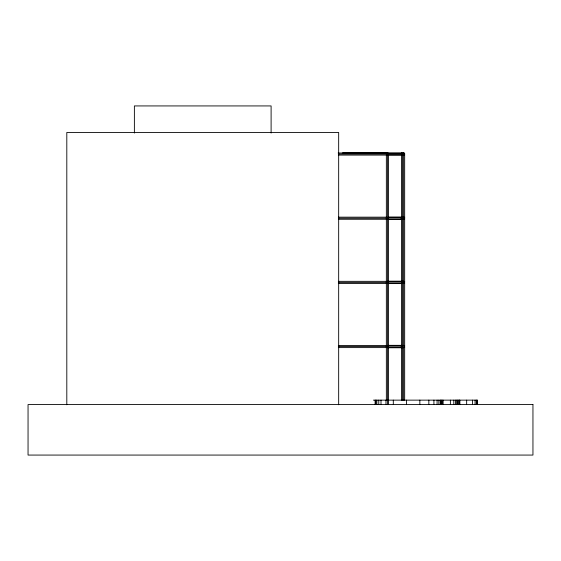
<?xml version="1.0" encoding="UTF-8"?>
<svg xmlns="http://www.w3.org/2000/svg" width="561" height="561" viewBox="0 0 561 561"><rect width="100%" height="100%" fill="white"/><g stroke="black" fill="none" stroke-linecap="round" stroke-linejoin="round"><path stroke-width="0.84" d="M342.813 153.434L343.339 152.83L403.618 152.83L404.67 153.434L404.67 400.21M363.998 153.434L364.524 152.83L365.05 153.434M380.758 153.434L381.284 152.83L381.81 153.434M387.399 155.25L386.873 154.647L387.399 152.83L388.443 153.434L388.443 404.586M400.982 217.605L401.501 217.002L402.027 217.605L401.501 219.421L388.226 219.421M387.399 281.166L386.873 282.989M400.982 345.948L401.501 345.338L402.553 345.948L401.501 345.338L388.226 345.338M342.392 153.434L343.339 152.83L343.858 153.434M363.577 153.434L364.524 152.83M380.302 153.434L381.284 152.83M342.287 153.434L343.339 152.83M402.209 155.25L404.67 154.647L386.347 154.647M403.618 155.25L404.67 154.647M402.209 219.421L404.67 218.818L386.347 218.818M403.618 219.421L404.67 218.818M402.209 347.764L404.67 347.154L386.347 347.154M403.618 347.764L404.67 347.154M338.143 152.992L387.763 152.992M386.873 153.434L404.67 153.434L403.618 152.83L404.144 153.434M338.332 154.044L388.443 154.044M338.332 155.088L387.399 155.088M388.226 155.25L401.501 155.25M388.226 217.002L401.501 217.002M402.209 217.002L404.67 217.605L386.347 217.605M338.332 217.163L386.522 217.163M338.332 218.208L387.399 218.208M338.332 219.26L386.522 219.26M388.226 281.166L401.501 281.166L402.027 281.776L401.501 283.593L388.226 283.593M402.209 281.166L404.67 281.776L386.347 281.776M338.332 281.334L386.522 281.334M338.332 282.379L387.399 282.379M386.347 282.989L404.67 282.989L402.209 283.593M338.332 283.431L386.522 283.431M402.209 345.338L404.67 345.948L386.347 345.948M338.332 345.499L386.522 345.499M338.332 346.551L387.399 346.551M338.332 347.603L386.522 347.603M388.226 347.764L401.501 347.764L402.027 347.154L401.501 345.338L402.496 345.948M373.395 400.14L477.495 400.14L477.418 404.348M403.618 281.166L404.67 281.776M403.618 345.338L404.67 345.948M388.387 153.434L387.399 152.83L386.347 153.434L387.399 152.83L387.924 154.647M400.982 218.818L401.501 219.421M387.399 347.764L386.873 345.948M477.081 400.14L477.081 404.348M476.338 400.14L476.338 404.348M475.069 400.14L475.069 404.348M472.537 400.14L472.537 404.348M466.654 400.14L466.654 404.348M459.845 400.14L459.845 404.348M459.62 400.14L459.62 404.348M459.031 400.14L459.031 404.348M458.071 400.14L458.071 404.348M457.573 400.14L457.573 404.348M456.661 400.14L456.661 404.348M455.504 400.14L455.504 404.348M453.807 400.14L453.807 404.348M450.385 400.14L450.385 404.348M443.12 400.14L443.12 404.348M442.243 400.14L442.243 404.348M441.367 400.14L441.367 404.348M440.918 400.14L440.918 404.348M440.28 400.14L440.28 404.348M438.856 400.14L438.856 404.348M437.075 400.14L437.075 404.348M433.919 400.14L433.919 404.348M428.842 400.14L428.842 404.348M419.852 400.14L419.852 404.348M406.48 400.14L406.48 404.348M403.618 154.92L403.618 217.114M403.618 218.867L403.618 281.068M403.618 282.821L403.618 345.892M403.618 347.645L403.618 400.21M402.553 400.21L402.553 153.434L401.501 152.83L402.027 154.647M401.501 154.92L401.501 400.21M393.303 400.14L393.303 404.348M387.924 217.605L387.924 218.818M387.924 281.776L387.924 282.989M387.924 345.948L387.924 347.154M387.399 152.992L387.399 404.649M386.873 217.605L386.873 218.818M386.347 154.92L386.347 400.21M385.975 400.14L385.975 404.348M381.003 400.14L381.003 404.348M378.78 400.14L378.78 404.348M376.852 400.14L376.852 404.348M375.891 400.14L375.891 404.348M375.106 400.14L375.106 404.348M338.669 404.769L338.669 132.466L66.808 132.466L66.808 404.769M271.103 133.062L271.103 105.931L134.381 105.931L134.381 133.062M402.496 282.989L401.501 283.593L402.553 282.989M532.95 404.579L28.05 404.579L28.05 455.069L532.95 455.069L532.95 404.579M402.553 153.434L401.501 152.83L402.496 153.434M404.67 217.605L403.618 217.002L404.67 217.605"/></g></svg>
